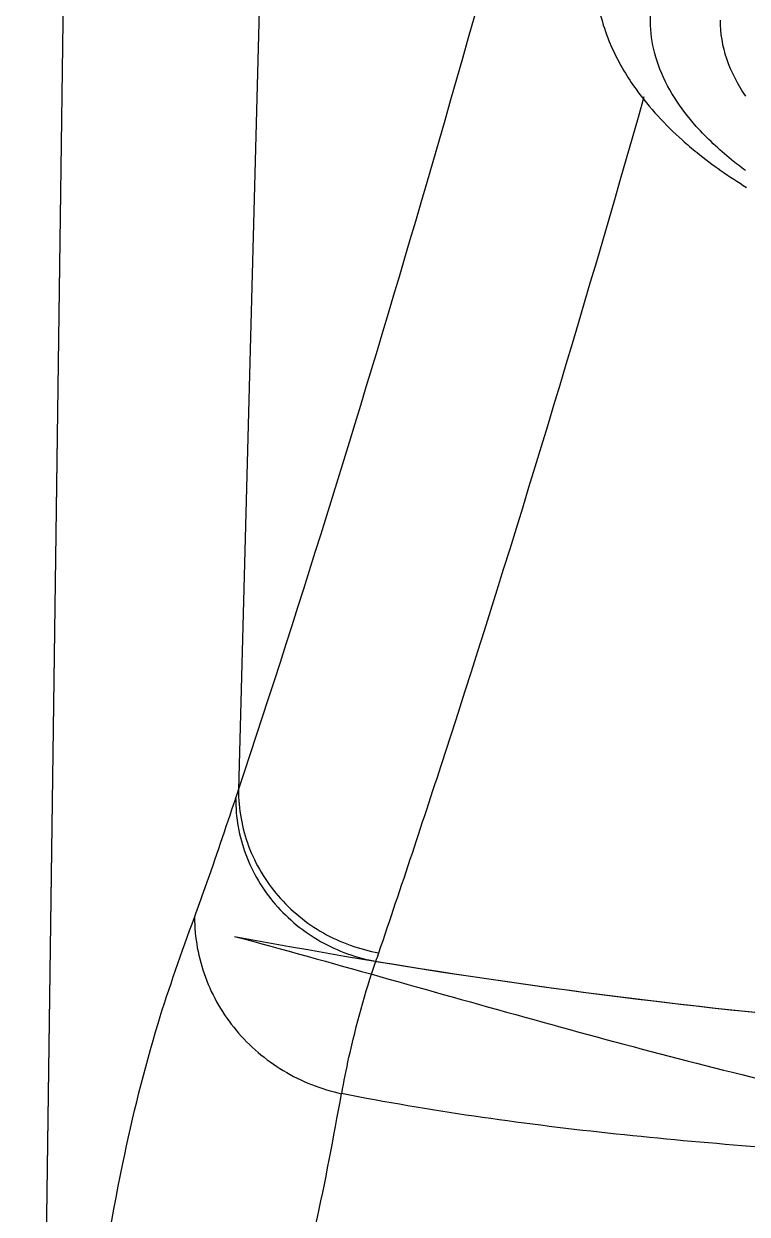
# Model space of a CAD drawing. Header units: millimetres. Extents: x 1297 to 1609, y 176 to 453.
# Drawn here: x 1517.72 to 1530.71, y 327.38 to 348.77 of the extents above; entities that cross this region are included whole.
import ezdxf

# ---------------------------------------------------------------- set-up
doc = ezdxf.new("R2010")
doc.units = ezdxf.units.MM
doc.header["$LTSCALE"] = 30.734
doc.layers.get('0').update_dxf_attribs({"linetype": 'CONTINUOUS'})

msp = doc.modelspace()

# ---------------------------------------------------------------- linework, layer by layer
at = {"color": 7, "linetype": 'Continuous'}
for p, q in [((1518.72, 370.418), (1517.722, 297.318)), ((1518.72, 370.423), (1517.762, 300.262))]:
    msp.add_line(p, q, dxfattribs=at)
at = {"color": 9, "linetype": 'Continuous'}
msp.add_line((1522.123, 355.79), (1521.576, 335), dxfattribs=at)
for centre, radius, start, end in [((1498.908, 342.451), 23.861, 341.4192, 341.8055), ((1542.724, 444.875), 114.49, 260.60939, 269.99919)]:
    msp.add_arc(centre, radius, start, end, dxfattribs=at)
at = {"color": 7, "linetype": 'Continuous'}
msp.add_arc((1542.737, 445.038), 114.652, 259.32889, 269.9923, dxfattribs=at)
at = {"color": 9, "linetype": 'Continuous'}
for points, knots in [([(1521.576, 335), (1522.737, 338.496), (1525.036, 345.954), (1527.095, 353.48), (1528.133, 357.464)], [0, 0, 0, 0, 0.472178, 1, 1, 1, 1]), ([(1529.795, 346.925), (1529.508, 347.248), (1529.149, 347.786), (1528.961, 348.587), (1528.973, 349.172), (1529.134, 349.75), (1529.439, 350.313), (1529.88, 350.856), (1530.241, 351.185), (1530.44, 351.345)], [0, 0, 0, 0, 0.25295, 0.366464, 0.477582, 0.592005, 0.714893, 0.850148, 1, 1, 1, 1]), ([(1524.095, 332.073), (1524.501, 333.266), (1526.191, 338.363), (1527.737, 343.507), (1528.862, 347.46)], [0, 0, 0, 0, 0.234734, 1, 1, 1, 1]), ([(1530.677, 346.134), (1530.592, 346.196), (1530.28, 346.438), (1529.988, 346.709), (1529.795, 346.925)], [0, 0, 0, 0, 0.265115, 1, 1, 1, 1]), ([(1520.786, 332.71), (1520.851, 332.889), (1521.108, 333.598), (1521.346, 334.313), (1521.526, 334.848)], [0, 0, 0, 0, 0.252172, 1, 1, 1, 1]), ([(1521.526, 334.848), (1521.524, 334.506), (1521.65, 333.811), (1522.194, 332.902), (1523.02, 332.224), (1523.696, 331.981), (1524.043, 331.92)], [0, 0, 0, 0, 0.245762, 0.494747, 0.746707, 1, 1, 1, 1]), ([(1521.576, 335), (1521.575, 334.658), (1521.701, 333.964), (1522.245, 333.054), (1523.072, 332.377), (1523.748, 332.134), (1524.095, 332.073)], [0, 0, 0, 0, 0.24574, 0.494708, 0.746674, 1, 1, 1, 1]), ([(1520.786, 332.71), (1520.788, 332.346), (1520.922, 331.609), (1521.488, 330.637), (1522.351, 329.901), (1523.062, 329.621), (1523.429, 329.541)], [0, 0, 0, 0, 0.246385, 0.494682, 0.745962, 1, 1, 1, 1]), ([(1523.429, 329.541), (1523.468, 329.76), (1523.63, 330.563), (1523.846, 331.356), (1524.043, 331.92)], [0, 0, 0, 0, 0.271394, 1, 1, 1, 1]), ([(1517.774, 300.271), (1517.811, 301.966), (1517.909, 305.242), (1518.131, 309.248), (1518.416, 312.244), (1518.691, 314.304), (1519.053, 316.227), (1519.523, 318.017), (1520.104, 319.691), (1520.97, 321.784), (1521.884, 323.781), (1522.592, 325.756), (1523.062, 327.49), (1523.277, 328.751), (1523.427, 329.542)], [0, 0, 0, 0, 0.169165, 0.326832, 0.400106, 0.469201, 0.534057, 0.595178, 0.653645, 0.710622, 0.821018, 0.872543, 0.919742, 1, 1, 1, 1]), ([(1542.722, 328.195), (1541.106, 328.195), (1537.874, 328.228), (1533.031, 328.409), (1528.204, 328.781), (1525.007, 329.231), (1523.427, 329.542)], [0, 0, 0, 0, 0.250328, 0.500587, 0.750652, 1, 1, 1, 1])]:
    msp.add_open_spline(points, degree=3, knots=knots, dxfattribs=at)
at = {"color": 7, "linetype": 'Continuous'}
for points, knots in [([(1527.972, 349.745), (1527.972, 349.428), (1528.067, 348.786), (1528.333, 348.198), (1528.497, 347.922)], [0, 0, 0, 0, 0.497069, 1, 1, 1, 1]), ([(1530.222, 348.831), (1530.222, 348.599), (1530.307, 348.112), (1530.537, 347.678), (1530.679, 347.469)], [0, 0, 0, 0, 0.479468, 1, 1, 1, 1]), ([(1528.497, 347.922), (1528.564, 347.809), (1528.863, 347.354), (1529.239, 346.951), (1529.547, 346.677)], [0, 0, 0, 0, 0.241524, 1, 1, 1, 1]), ([(1529.547, 346.677), (1529.632, 346.6), (1529.996, 346.292), (1530.388, 346.02), (1530.696, 345.829)], [0, 0, 0, 0, 0.240573, 1, 1, 1, 1]), ([(1517.764, 300.269), (1517.793, 302.173), (1517.855, 305.882), (1517.987, 311.266), (1518.187, 316.271), (1518.481, 320.808), (1518.887, 324.771), (1519.41, 328.052), (1520.041, 330.631), (1520.554, 332.08), (1520.786, 332.71)], [0, 0, 0, 0, 0.174623, 0.340116, 0.493892, 0.633937, 0.757, 0.859106, 0.938441, 1, 1, 1, 1]), ([(1521.507, 332.368), (1523.247, 331.897), (1526.7, 330.904), (1531.038, 329.743), (1534.549, 328.994), (1537.224, 328.553), (1539.952, 328.264), (1541.793, 328.195), (1542.722, 328.195)], [0, 0, 0, 0, 0.249203, 0.496869, 0.620833, 0.745496, 0.871567, 1, 1, 1, 1])]:
    msp.add_open_spline(points, degree=3, knots=knots, dxfattribs=at)
at = {"color": 9, "linetype": 'Continuous'}
msp.add_open_spline([(1524.043, 331.92), (1524.06, 331.971), (1524.078, 332.022), (1524.095, 332.073)], degree=3, dxfattribs=at)

doc.saveas('drawing.dxf')
